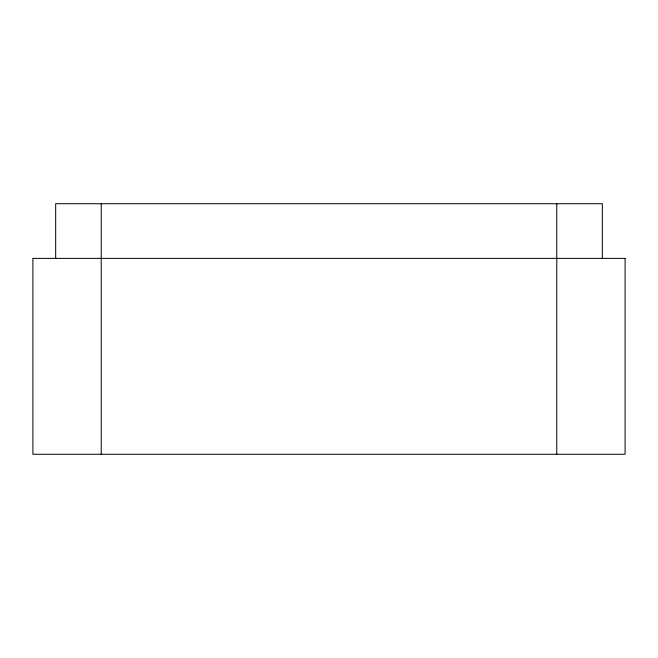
<?xml version="1.0" encoding="UTF-8"?>
<svg xmlns="http://www.w3.org/2000/svg" width="658" height="658" viewBox="0 0 658 658"><rect width="100%" height="100%" fill="white"/><g stroke="black" fill="none" stroke-linecap="round" stroke-linejoin="round"><path stroke-width="0.99" d="M602.325 258.388L602.325 203.725L55.675 203.725L55.675 258.388M556.767 203.725L556.767 454.275M101.233 203.725L101.233 454.275M625.1 258.388L32.9 258.388L32.9 454.275L625.1 454.275L625.1 258.388"/></g></svg>
